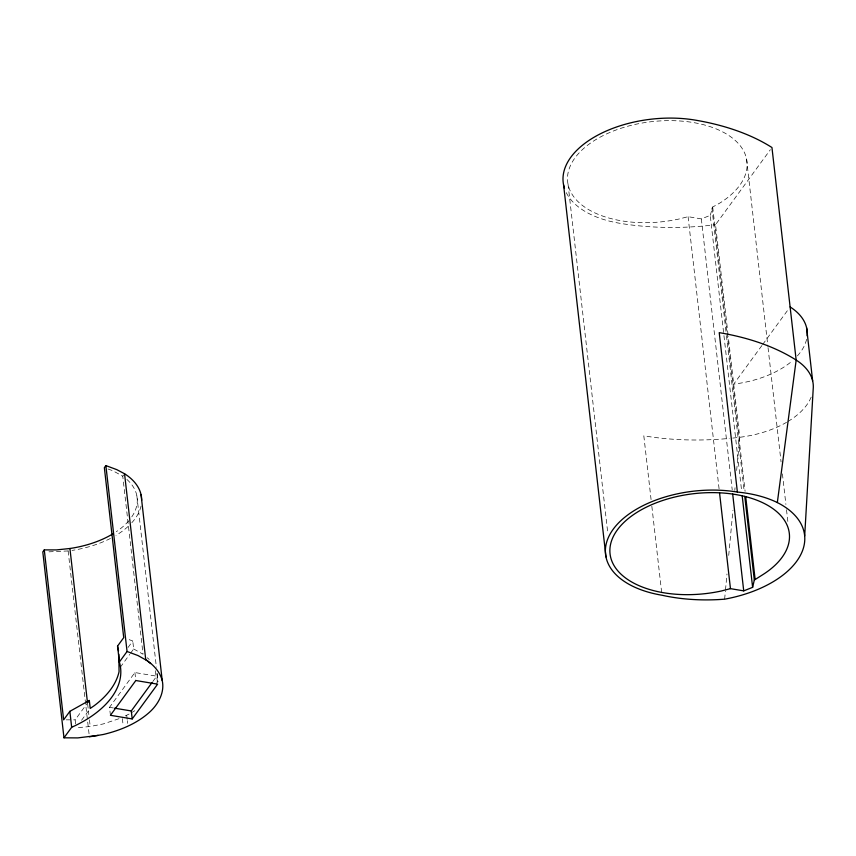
<?xml version="1.0" encoding="UTF-8"?>
<svg xmlns="http://www.w3.org/2000/svg" width="856" height="856" viewBox="0 0 856 856"><rect width="100%" height="100%" fill="white"/><g stroke="black" fill="none" stroke-linecap="round" stroke-linejoin="round"><path stroke-width="0.64" stroke-dasharray="4.28 3.21" d="M724.636 599.179L725.374 591.218M725.503 589.891L726.99 573.969M728.723 555.394L732.939 510.272M734.79 490.37L735.037 487.717M736.652 470.458L739.745 437.288L728.242 336.322M710.245 215.359L712.695 207.013L719.618 203.193A90.212 50.311 -6.5 0 0 696.763 123.178A90.212 50.311 -6.5 0 0 567.988 173.308A90.212 50.311 -6.5 0 0 678.936 219.029L688.074 216.675L701.342 218.89L710.245 215.359L741.724 491.686M156.413 684.961L157.472 680.627L157.001 673.137M75.596 723.834L75.146 719.853L87.74 702.615M128.047 647.468L132.766 641.005L127.373 638.961M81.566 720.281L90.222 708.436M120.289 667.284L129.738 654.358M130.529 653.278L133.675 648.976L132.766 641.005M110.424 715.295L109.514 707.323L134.916 672.548L156.702 676.197L157.461 682.842M152.85 681.462L156.702 676.197M728.092 334.996L715.53 224.721L770.389 149.661M761.904 345.546L733.699 384.141A80.475 44.887 -6.5 0 0 792.774 360.451M762.685 344.465L788.547 309.08M133.675 648.976L143.038 654.219L122.761 476.204L124.484 473.946M129.085 714.054L123.35 716.847M131.139 712.855L135.526 710.309M119.005 718.708L103.169 723.951L90.212 726.509L76.056 727.825M68.127 550.954L89.398 736.834M68.223 550.943L46.566 551.949M66.201 719.843L75.146 719.853M109.514 707.323L113.356 707.966M108.006 469.002L112.874 470.757L122.761 476.204M147.2 657.761L149.201 659.409M746.55 159.023L767.885 346.338M768.046 347.675L781.057 461.919M782.416 473.882L785.904 504.43M786.504 509.748L787.873 521.7M712.695 207.013L745.095 491.312M711.925 208.072L726.305 334.279M726.455 335.606L744.164 491.044M701.342 218.89L732.222 489.9M688.074 216.675L719.104 489.011M651.084 499.583L643.819 435.811A200.09 111.601 -6.5 0 0 729.237 438.433M651.844 506.228L661.827 593.904M568.052 184.308L607.707 532.379M136.853 495.774L156.381 667.145M157.14 673.79L158.05 681.761M155.385 670.708L155.985 676.015M134.916 672.548L135.826 680.52M126.731 715.402L127.18 719.393M127.33 720.72L127.63 723.374M122.376 718.655L123.136 725.3M87.633 703.932L88.842 714.557M89.452 719.875L90.212 726.509M141.026 506.121A80.475 44.887 -6.5 0 1 131.845 522.695M128.111 526.451A80.475 44.887 -6.5 0 1 115.977 535.375M110.478 538.424A80.475 44.887 -6.5 0 1 72.022 550.408M126.891 479.456A77.104 43.003 -6.5 0 1 131.631 517.088M128.764 520.822A77.104 43.003 -6.5 0 1 116.341 531.662M566.287 192.675A94.727 52.826 -6.5 0 0 619.605 223.256A200.09 111.601 -6.5 0 0 715.53 224.721M732.747 438.09A200.09 111.601 -6.5 0 0 739.745 437.288A80.475 44.887 -6.5 0 0 786.536 422.34M811.167 397.12A80.475 44.887 -6.5 0 1 787.595 421.708M806.587 339.318A80.475 44.887 -6.5 0 1 797.407 355.893"/><path stroke-width="1.28" d="M804.683 536.006L813.2 388.956A80.475 44.887 -6.5 0 0 796.166 360.076L771.952 147.521A200.09 111.601 -6.5 0 0 694.997 120.075A94.727 52.826 -6.5 0 0 598.836 134.595A94.727 52.826 -6.5 0 0 564.478 188.309M777.334 502.568L796.166 360.076A200.09 111.601 -6.5 0 0 719.222 332.642L737.38 492.061A96.129 53.618 -6.5 0 1 777.334 502.568A98.419 54.891 -6.5 0 1 800.114 555.897A98.419 54.891 -6.5 0 1 724.636 599.179A132.905 74.13 -6.5 0 1 661.988 595.23A94.727 52.826 -6.5 0 1 613.238 529.19A94.727 52.826 -6.5 0 1 737.38 492.061M754.307 580.058L762 575.168A90.212 50.311 -6.5 0 0 739.145 495.164A90.212 50.311 -6.5 0 0 610.371 545.293A90.212 50.311 -6.5 0 0 721.308 591.004L730.457 588.65L743.725 590.865L752.627 587.344L754.307 580.058L744.774 496.362M141.689 500.311A80.475 44.887 -6.5 0 0 124.548 473.743L116.801 469.644L105.877 465.6L104.357 467.686L123.724 637.634L117.55 646.087L119.369 662.02A110.371 61.557 -6.5 0 1 71.669 727.29L63.975 737.818L77.789 737.904L98.13 735.39M113.217 533.663A77.104 43.003 -6.5 0 1 69.924 548.493L56.571 549.905L44.277 549.894L42.8 551.917L63.975 737.818M118.834 654.219L119.059 671.682A110.371 61.557 -6.5 0 1 94.192 705.708L90.222 708.436L89.313 700.465L69.86 711.347L63.644 719.843L44.277 549.894M87.74 702.615L89.313 700.465M119.369 662.02L127.063 651.491L105.877 465.6M89.398 736.834L103.48 734.448C120.14 730.436 136.607 723.78 149.522 712.224C158.178 704.381 164.876 692.568 162.233 680.573L141.037 494.586M132.198 718.933L157.611 684.169L135.826 680.52L110.424 715.295L132.198 718.933L131.289 710.962L152.079 682.521M114.64 708.18L131.289 710.962M127.063 651.491L137.976 655.546L147.221 660.714L150.613 663.571M162.233 680.573C159.901 671.671 153.352 664.62 145.745 659.73L124.548 473.743M117.55 646.087L118.513 650.71M806.598 327.784L812.654 380.92M745.694 496.63L755.078 578.998M742.173 495.678L752.627 587.344M732.672 493.891L743.725 590.865M719.564 493.003L730.457 588.65M563.59 184.939L605.973 556.924M69.924 548.493L87.483 702.605M69.86 711.347L71.669 727.29M790.12 306.94A80.475 44.887 -6.5 0 1 807.144 335.82"/></g></svg>
